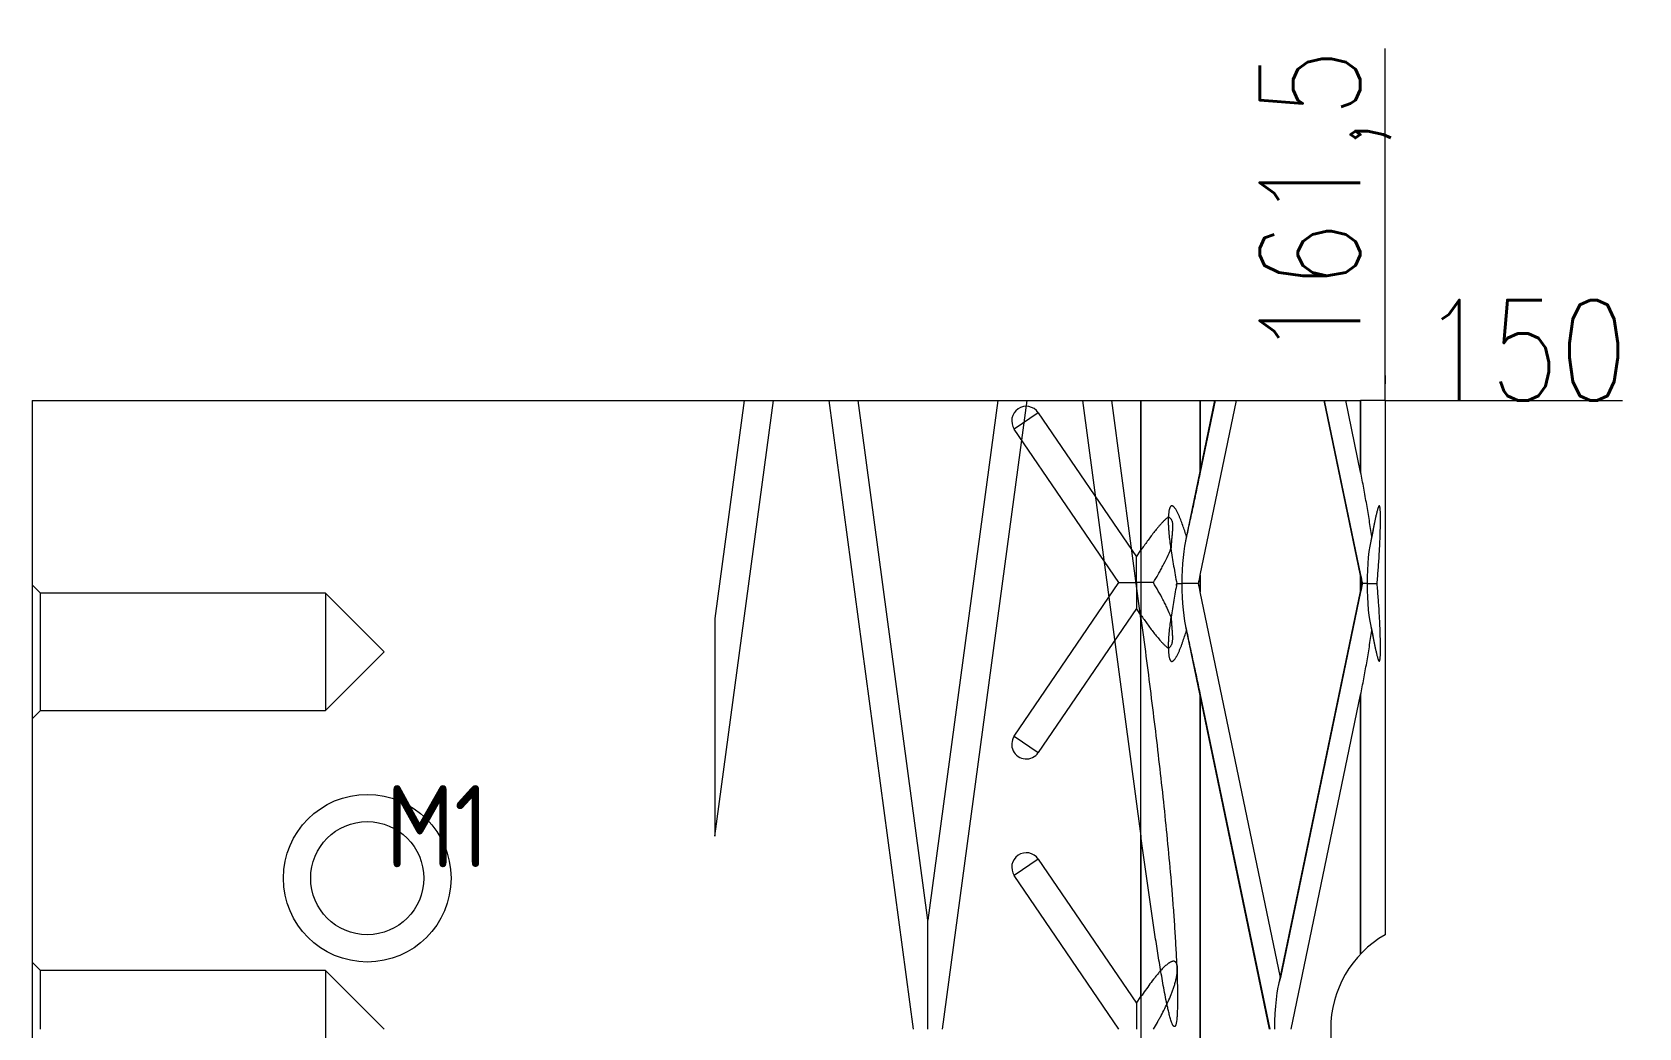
# Model space of a CAD drawing. Header units: millimetres. Extents: x -11315 to -10468, y 63511 to 64027.
# Drawn here: x -11143.1 to -10951.3, y 63847.3 to 63966.1 of the extents above; entities that cross this region are included whole.
import ezdxf

# ---------------------------------------------------------------- set-up
doc = ezdxf.new("R2010")
doc.units = ezdxf.units.MM
doc.linetypes.add('DASHED', pattern=[0])
doc.layers.add('DIM', color=4, linetype='Continuous', lineweight=20)
doc.layers.add('PUNCH', color=2, linetype='Continuous', lineweight=20)
doc.styles.add('gbenor', font='gbenor.shx', dxfattribs={"bigfont": 'gbcbig.shx'})
doc.styles.add('TXT', font='txt.shx', dxfattribs={"width": 0.8, "bigfont": 'ctxt.shx'})
doc.dimstyles.new('零件', dxfattribs={"dimscale": 1.5, "dimtxt": 8, "dimasz": 1, "dimexe": 0, "dimexo": 0, "dimgap": 0, "dimtad": 1, "dimtxsty": 'TXT', "dimcen": 0, "dimclrd": 252, "dimclre": 252, "dimclrt": 4, "dimazin": 3, "dimtp": 0.001, "dimtm": 0.001, "dimtfac": 1, "dimtmove": 0, "dimatfit": 3, "dimlwd": 5, "dimlwe": 5})

# ---------------------------------------------------------------- blocks, each defined once
blk = doc.blocks.new('*D1112')
at = {"layer": 'Defpoints', "color": 0}
for p in [(-10981.59, 63922.11), (-10976.59, 63922.11), (-11143.09, 63772.11)]:
    blk.add_point(p, dxfattribs=at)
at = {"layer": 'DIM', "color": 252, "linetype": 'Continuous', "lineweight": 5}
blk.add_line((-10981.59, 63922.11), (-10953.27, 63922.11), dxfattribs=at)
at = {"layer": 'DIM', "color": 4, "lineweight": 5, "insert": (-10964.93, 63928.11), "char_height": 12, "attachment_point": 5, "style": 'TXT'}
blk.add_mtext('150', dxfattribs=at)
blk = doc.blocks.new('*D1115')
at = {"layer": 'Defpoints', "color": 0}
for p in [(-10981.59, 63927.11), (-10981.59, 63922.11), (-11143.09, 63772.11)]:
    blk.add_point(p, dxfattribs=at)
at = {"layer": 'DIM', "color": 252, "linetype": 'Continuous', "lineweight": 5}
for p, q in [((-10981.59, 63924.11), (-10981.59, 63964.14)), ((-10981.59, 63922.11), (-10981.59, 63925.11)), ((-10981.59, 63925.11), (-10981.59, 63924.11))]:
    blk.add_line(p, q, dxfattribs=at)
at = {"layer": 'DIM', "color": 4, "lineweight": 5, "insert": (-10988.73, 63945.63), "char_height": 12, "attachment_point": 5, "rotation": 90, "style": 'TXT'}
blk.add_mtext('161,5', dxfattribs=at)

msp = doc.modelspace()

# ---------------------------------------------------------------- linework, layer by layer
at = {"layer": 'PUNCH', "color": 11, "linetype": 'Continuous', "lineweight": 5}
for p, q in [((-11143.085, 63922.114), (-11143.085, 63772.114)), ((-11022.992, 63920.666), (-11011.265, 63903.459)), ((-11010.727, 63922.114), (-11003.656, 63922.114)), ((-11003.656, 63922.114), (-11001.876, 63922.114)), ((-11003.656, 63901.275), (-10999.322, 63922.114)), ((-11001.876, 63922.114), (-11003.656, 63913.552)), ((-11001.876, 63922.114), (-10999.322, 63922.114)), ((-10999.322, 63922.114), (-10988.848, 63922.114)), ((-10988.848, 63922.114), (-10986.295, 63922.114)), ((-10988.848, 63922.114), (-10984.514, 63901.275)), ((-10986.295, 63922.114), (-10984.514, 63922.114)), ((-10984.514, 63913.552), (-10986.295, 63922.114)), ((-10981.585, 63922.114), (-10984.514, 63922.114)), ((-10981.585, 63922.114), (-10981.585, 63858.372)), ((-11013.361, 63900.384), (-11025.855, 63918.715)), ((-11011.265, 63903.459), (-11010.727, 63904.249)), ((-11011.265, 63900.384), (-11011.265, 63903.459)), ((-11025.855, 63882.052), (-11013.361, 63900.384)), ((-11013.361, 63900.384), (-11011.265, 63900.384)), ((-11009.252, 63900.384), (-11011.265, 63900.384)), ((-11011.265, 63900.384), (-11011.265, 63897.308)), ((-11006.454, 63900.274), (-11005.848, 63900.274)), ((-11003.87, 63900.274), (-11005.848, 63900.274)), ((-10983.737, 63900.274), (-10984.307, 63900.274)), ((-10983.737, 63900.274), (-10982.545, 63900.274)), ((-10994.085, 63853.252), (-11003.656, 63899.273)), ((-10984.514, 63899.273), (-10994.085, 63853.252)), ((-11011.265, 63897.308), (-11022.992, 63880.102)), ((-11010.727, 63896.519), (-11011.265, 63897.308)), ((-11003.656, 63886.996), (-10995.362, 63847.114)), ((-10992.809, 63847.114), (-10984.514, 63886.996)), ((-11022.992, 63867.396), (-11011.265, 63850.189)), ((-11013.361, 63847.114), (-11025.855, 63865.445)), ((-11011.265, 63850.189), (-11010.727, 63850.979)), ((-11011.265, 63850.189), (-11011.265, 63847.114))]:
    msp.add_line(p, q, dxfattribs=at)
at = {"layer": 'PUNCH', "color": 11, "linetype": 'DASHED', "lineweight": 5, "ltscale": 0.554867}
for p, q in [((-11061.585, 63870.112), (-11054.59, 63922.114)), ((-11058.086, 63922.114), (-11061.585, 63896.097)), ((-11047.993, 63922.114), (-11037.904, 63847.114)), ((-11036.156, 63860.106), (-11044.497, 63922.114)), ((-11027.816, 63922.114), (-11036.156, 63860.106)), ((-11034.409, 63847.114), (-11024.32, 63922.114)), ((-11017.722, 63922.114), (-11010.727, 63870.112)), ((-11010.727, 63896.097), (-11014.227, 63922.114)), ((-11001.935, 63922.114), (-11005.413, 63905.389)), ((-10988.907, 63922.114), (-10984.365, 63900.274)), ((-10982.844, 63907.587), (-10983.301, 63905.389)), ((-10984.365, 63900.274), (-10994.357, 63852.229)), ((-10984.307, 63900.274), (-10984.365, 63900.274)), ((-11061.585, 63896.097), (-11061.585, 63870.112)), ((-11005.413, 63895.159), (-10995.421, 63847.114)), ((-10983.301, 63895.159), (-10982.844, 63892.96)), ((-11036.156, 63847.114), (-11036.156, 63860.106))]:
    msp.add_line(p, q, dxfattribs=at)
at = {"layer": 'PUNCH', "color": 155, "linetype": 'Continuous', "lineweight": 5}
for p, q in [((-11022.992, 63920.666), (-11025.855, 63918.715)), ((-11010.727, 63904.249), (-11010.727, 63922.114)), ((-11003.656, 63922.114), (-11003.656, 63913.552)), ((-10984.514, 63913.552), (-10984.514, 63922.114)), ((-11003.656, 63901.275), (-11003.656, 63899.273)), ((-10984.514, 63899.273), (-10984.514, 63901.275)), ((-11010.727, 63850.979), (-11010.727, 63896.519)), ((-11003.656, 63886.996), (-11003.656, 63807.231)), ((-10984.514, 63856.063), (-10984.514, 63886.996)), ((-11025.855, 63882.052), (-11022.992, 63880.102)), ((-11022.992, 63867.396), (-11025.855, 63865.445))]:
    msp.add_line(p, q, dxfattribs=at)
at = {"layer": 'PUNCH', "color": 155, "linetype": 'DASHED', "lineweight": 5, "ltscale": 0.554867}
for p, q in [((-11010.727, 63922.114), (-11010.727, 63896.097)), ((-11003.656, 63913.552), (-11003.656, 63922.114)), ((-10984.514, 63922.114), (-10984.514, 63913.552)), ((-11003.656, 63899.273), (-11003.656, 63901.275)), ((-10984.514, 63901.275), (-10984.514, 63899.273)), ((-11003.656, 63807.231), (-11003.656, 63886.996)), ((-10984.514, 63886.996), (-10984.514, 63856.063)), ((-11010.727, 63870.112), (-11010.727, 63824.115))]:
    msp.add_line(p, q, dxfattribs=at)
at = {"layer": 'PUNCH', "color": 5, "linetype": 'DASHED', "lineweight": 5, "ltscale": 0.554867}
for p, q in [((-11142.088, 63899.117), (-11143.085, 63900.114)), ((-11108.085, 63899.117), (-11142.088, 63899.117)), ((-11142.088, 63892.114), (-11142.088, 63899.117)), ((-11101.082, 63892.114), (-11108.085, 63899.117)), ((-11108.085, 63899.117), (-11108.085, 63885.111)), ((-11142.088, 63885.111), (-11142.088, 63892.114)), ((-11108.085, 63885.111), (-11101.082, 63892.114)), ((-11143.085, 63884.114), (-11142.088, 63885.111)), ((-11142.088, 63885.111), (-11108.085, 63885.111)), ((-11142.088, 63854.117), (-11143.085, 63855.114)), ((-11108.085, 63854.117), (-11142.088, 63854.117)), ((-11142.088, 63847.114), (-11142.088, 63854.117)), ((-11101.082, 63847.114), (-11108.085, 63854.117)), ((-11108.085, 63854.117), (-11108.085, 63840.111))]:
    msp.add_line(p, q, dxfattribs=at)
at = {"layer": 'PUNCH', "color": 30, "linetype": 'DASHED', "lineweight": 5, "ltscale": 0.554867}
msp.add_circle((-11103.085, 63865.114), 10, dxfattribs=at)
at = {"layer": 'PUNCH', "color": 42, "linetype": 'Continuous', "lineweight": 5}
msp.add_circle((-11103.085, 63865.114), 6.75, dxfattribs=at)
at = {"layer": 'PUNCH', "color": 11, "linetype": 'Continuous', "lineweight": 5}
for centre, start, end in [((-11024.423, 63919.691), 34.27509, 214.27509), ((-11024.423, 63881.077), 145.72491, 325.72491), ((-11024.423, 63866.421), 34.27509, 214.27509)]:
    msp.add_arc(centre, 1.732, start, end, dxfattribs=at)
at = {"layer": 'PUNCH', "color": 11, "linetype": 'Continuous', "lineweight": 5, "ltscale": 0.2}
msp.add_arc((-10975.086, 63847.113), 12.999, 119.99998, 240.00036, dxfattribs=at)
at = {"layer": 'PUNCH', "color": 11, "linetype": 'Continuous', "lineweight": 5}
for centre, start_param, end_param in [((-11004.434, 63900.274), 0.6579191, 1.5707963), ((-10982.322, 63900.274), 0.6579191, 1.5707963), ((-11004.434, 63900.274), 1.5707963, 2.4836736), ((-10982.322, 63900.274), 1.5707963, 2.4836736), ((-10993.378, 63847.114), 0.5235988, 1.5707963)]:
    msp.add_ellipse(centre, major_axis=(0, 7.088), ratio=0.199522, start_param=start_param, end_param=end_param, dxfattribs=at)
for points, knots in [([(-11143.085, 63922.114), (-11140.019, 63922.114), (-11136.952, 63922.114), (-11094.909, 63922.114), (-11055.933, 63922.114), (-11014.88, 63922.114), (-11012.804, 63922.114), (-11010.727, 63922.114)], [0, 0, 0, 0, 0.0695085, 0.0695085, 0.9529387, 0.9529387, 1, 1, 1, 1]), ([(-11003.656, 63913.552), (-11003.789, 63912.915), (-11003.923, 63912.278), (-11004.193, 63911.003), (-11004.33, 63910.365), (-11004.605, 63909.086), (-11004.744, 63908.446), (-11005.022, 63907.166), (-11005.161, 63906.524), (-11005.299, 63905.882)], [0, 0, 0, 0, 0.25, 0.25, 0.5, 0.5, 0.75, 0.75, 1, 1, 1, 1]), ([(-10983.187, 63905.882), (-10983.276, 63906.524), (-10983.371, 63907.165), (-10983.571, 63908.446), (-10983.676, 63909.085), (-10983.897, 63910.363), (-10984.013, 63911.002), (-10984.255, 63912.277), (-10984.382, 63912.915), (-10984.514, 63913.552)], [0, 0, 0, 0, 0.25, 0.25, 0.5, 0.5, 0.75, 0.75, 1, 1, 1, 1]), ([(-11005.299, 63905.882), (-11005.367, 63906.107), (-11005.438, 63906.33), (-11005.583, 63906.777), (-11005.658, 63906.999), (-11005.815, 63907.441), (-11005.896, 63907.661), (-11006.025, 63907.988), (-11006.069, 63908.096), (-11006.16, 63908.311), (-11006.208, 63908.418), (-11006.281, 63908.577), (-11006.307, 63908.63), (-11006.358, 63908.735), (-11006.385, 63908.787), (-11006.439, 63908.891), (-11006.467, 63908.942), (-11006.525, 63909.043), (-11006.555, 63909.092), (-11006.602, 63909.166), (-11006.618, 63909.19), (-11006.651, 63909.238), (-11006.668, 63909.261), (-11006.703, 63909.308), (-11006.721, 63909.33), (-11006.758, 63909.374), (-11006.777, 63909.395), (-11006.817, 63909.436), (-11006.837, 63909.456), (-11006.871, 63909.483), (-11006.882, 63909.492), (-11006.906, 63909.508), (-11006.918, 63909.516), (-11006.942, 63909.529), (-11006.955, 63909.536), (-11006.975, 63909.543), (-11006.982, 63909.546), (-11006.995, 63909.55), (-11007.002, 63909.552), (-11007.023, 63909.556), (-11007.037, 63909.557), (-11007.065, 63909.557), (-11007.086, 63909.554), (-11007.106, 63909.547), (-11007.119, 63909.542), (-11007.126, 63909.538), (-11007.144, 63909.528), (-11007.156, 63909.519), (-11007.173, 63909.505), (-11007.178, 63909.5), (-11007.189, 63909.49), (-11007.193, 63909.484), (-11007.208, 63909.468), (-11007.217, 63909.456), (-11007.233, 63909.432), (-11007.241, 63909.419), (-11007.255, 63909.393), (-11007.262, 63909.38), (-11007.281, 63909.34), (-11007.292, 63909.312), (-11007.312, 63909.256), (-11007.321, 63909.228), (-11007.337, 63909.171), (-11007.345, 63909.141), (-11007.365, 63909.054), (-11007.376, 63908.996), (-11007.394, 63908.878), (-11007.402, 63908.819), (-11007.415, 63908.701), (-11007.42, 63908.642), (-11007.434, 63908.465), (-11007.439, 63908.346), (-11007.442, 63908.227)], [0, 0, 0, 0, 0.125, 0.125, 0.25, 0.25, 0.375, 0.375, 0.4375, 0.4375, 0.5, 0.5, 0.53125, 0.53125, 0.5625, 0.5625, 0.59375, 0.59375, 0.625, 0.625, 0.640625, 0.640625, 0.65625, 0.65625, 0.671875, 0.671875, 0.6875, 0.6875, 0.703125, 0.703125, 0.7109375, 0.7109375, 0.71875, 0.71875, 0.7265625, 0.7265625, 0.7304688, 0.7304688, 0.734375, 0.734375, 0.7421875, 0.7421875, 0.75, 0.7539063, 0.7539063, 0.7578125, 0.7578125, 0.765625, 0.765625, 0.7695313, 0.7695313, 0.7734375, 0.7734375, 0.78125, 0.78125, 0.7890625, 0.7890625, 0.796875, 0.796875, 0.8125, 0.8125, 0.828125, 0.828125, 0.84375, 0.84375, 0.875, 0.875, 0.90625, 0.90625, 0.9375, 0.9375, 1, 1, 1, 1]), ([(-10982.545, 63900.274), (-10982.494, 63900.835), (-10982.448, 63901.396), (-10982.363, 63902.521), (-10982.325, 63903.085), (-10982.275, 63903.932), (-10982.259, 63904.215), (-10982.23, 63904.781), (-10982.216, 63905.065), (-10982.192, 63905.633), (-10982.181, 63905.918), (-10982.167, 63906.346), (-10982.163, 63906.489), (-10982.155, 63906.775), (-10982.152, 63906.918), (-10982.146, 63907.205), (-10982.144, 63907.349), (-10982.14, 63907.635), (-10982.139, 63907.779), (-10982.139, 63908.065), (-10982.14, 63908.209), (-10982.143, 63908.424), (-10982.144, 63908.495), (-10982.148, 63908.638), (-10982.15, 63908.71), (-10982.154, 63908.817), (-10982.156, 63908.853), (-10982.16, 63908.924), (-10982.162, 63908.96), (-10982.166, 63909.031), (-10982.169, 63909.066), (-10982.174, 63909.136), (-10982.177, 63909.171), (-10982.185, 63909.24), (-10982.189, 63909.274), (-10982.196, 63909.324), (-10982.198, 63909.341), (-10982.204, 63909.373), (-10982.207, 63909.39), (-10982.213, 63909.421), (-10982.217, 63909.436), (-10982.223, 63909.458), (-10982.225, 63909.465), (-10982.229, 63909.479), (-10982.231, 63909.486), (-10982.238, 63909.505), (-10982.243, 63909.516), (-10982.254, 63909.536), (-10982.26, 63909.544), (-10982.27, 63909.552), (-10982.273, 63909.554), (-10982.28, 63909.556), (-10982.283, 63909.557), (-10982.29, 63909.557), (-10982.293, 63909.557), (-10982.3, 63909.555), (-10982.303, 63909.553), (-10982.313, 63909.547), (-10982.319, 63909.541), (-10982.332, 63909.526), (-10982.338, 63909.518), (-10982.356, 63909.49), (-10982.367, 63909.468), (-10982.389, 63909.42), (-10982.399, 63909.395), (-10982.419, 63909.343), (-10982.428, 63909.315), (-10982.447, 63909.26), (-10982.456, 63909.232), (-10982.474, 63909.174), (-10982.482, 63909.145), (-10982.499, 63909.085), (-10982.508, 63909.055), (-10982.532, 63908.964), (-10982.548, 63908.903), (-10982.58, 63908.779), (-10982.595, 63908.716), (-10982.64, 63908.527), (-10982.669, 63908.399), (-10982.727, 63908.141), (-10982.755, 63908.011), (-10982.81, 63907.75), (-10982.838, 63907.618), (-10982.892, 63907.354), (-10982.919, 63907.222), (-10982.973, 63906.955), (-10983, 63906.822), (-10983.081, 63906.42), (-10983.134, 63906.152), (-10983.187, 63905.882)], [0, 0, 0, 0, 0.125, 0.125, 0.25, 0.25, 0.3125, 0.3125, 0.375, 0.375, 0.4375, 0.4375, 0.46875, 0.46875, 0.5, 0.5, 0.53125, 0.53125, 0.5625, 0.5625, 0.59375, 0.59375, 0.609375, 0.609375, 0.625, 0.625, 0.6328125, 0.6328125, 0.640625, 0.640625, 0.6484375, 0.6484375, 0.65625, 0.65625, 0.6640625, 0.6640625, 0.6679687, 0.6679687, 0.671875, 0.671875, 0.6757812, 0.6757812, 0.6777344, 0.6777344, 0.6796875, 0.6796875, 0.6835937, 0.6835937, 0.6875, 0.6875, 0.6894531, 0.6894531, 0.6914062, 0.6914062, 0.6933594, 0.6933594, 0.6953125, 0.6953125, 0.6992187, 0.6992187, 0.703125, 0.703125, 0.7109375, 0.7109375, 0.71875, 0.71875, 0.7265625, 0.7265625, 0.734375, 0.734375, 0.7421875, 0.7421875, 0.75, 0.75, 0.765625, 0.765625, 0.78125, 0.78125, 0.8125, 0.8125, 0.84375, 0.84375, 0.875, 0.875, 0.90625, 0.90625, 0.9375, 0.9375, 1, 1, 1, 1]), ([(-11007.442, 63908.227), (-11007.485, 63908.197), (-11007.528, 63908.165), (-11007.611, 63908.1), (-11007.651, 63908.066), (-11007.772, 63907.963), (-11007.851, 63907.892), (-11008.004, 63907.744), (-11008.079, 63907.669), (-11008.228, 63907.514), (-11008.301, 63907.435), (-11008.446, 63907.275), (-11008.517, 63907.193), (-11008.658, 63907.03), (-11008.727, 63906.947), (-11008.933, 63906.698), (-11009.068, 63906.529), (-11009.334, 63906.188), (-11009.465, 63906.016), (-11009.724, 63905.669), (-11009.852, 63905.494), (-11010.106, 63905.142), (-11010.232, 63904.964), (-11010.481, 63904.608), (-11010.605, 63904.429), (-11010.727, 63904.249)], [0, 0, 0, 0, 0.03125, 0.03125, 0.0625, 0.0625, 0.125, 0.125, 0.1875, 0.1875, 0.25, 0.25, 0.3125, 0.3125, 0.375, 0.375, 0.5, 0.5, 0.625, 0.625, 0.75, 0.75, 0.875, 0.875, 1, 1, 1, 1]), ([(-11007.442, 63908.227), (-11007.414, 63908.21), (-11007.385, 63908.192), (-11007.342, 63908.162), (-11007.328, 63908.151), (-11007.299, 63908.129), (-11007.285, 63908.117), (-11007.244, 63908.08), (-11007.205, 63908.041), (-11007.169, 63907.996), (-11007.146, 63907.964), (-11007.134, 63907.948), (-11007.103, 63907.897), (-11007.084, 63907.862), (-11007.052, 63907.787), (-11007.038, 63907.749), (-11007.02, 63907.689), (-11007.014, 63907.668), (-11007.005, 63907.627), (-11007, 63907.607), (-11006.988, 63907.545), (-11006.982, 63907.503), (-11006.972, 63907.42), (-11006.969, 63907.377), (-11006.964, 63907.293), (-11006.962, 63907.25), (-11006.959, 63907.122), (-11006.96, 63907.036), (-11006.965, 63906.867), (-11006.969, 63906.782), (-11006.979, 63906.612), (-11006.985, 63906.528), (-11007.004, 63906.274), (-11007.019, 63906.106), (-11007.049, 63905.769), (-11007.064, 63905.601), (-11007.086, 63905.35), (-11007.093, 63905.266), (-11007.107, 63905.099), (-11007.113, 63905.017), (-11007.125, 63904.852), (-11007.131, 63904.77), (-11007.142, 63904.607), (-11007.146, 63904.526), (-11007.15, 63904.446)], [0, 0, 0, 0, 0.03125, 0.03125, 0.046875, 0.046875, 0.0625, 0.0625, 0.09375, 0.109375, 0.109375, 0.125, 0.125, 0.15625, 0.15625, 0.1875, 0.1875, 0.203125, 0.203125, 0.21875, 0.21875, 0.25, 0.25, 0.28125, 0.28125, 0.3125, 0.3125, 0.375, 0.375, 0.4375, 0.4375, 0.5, 0.5, 0.625, 0.625, 0.75, 0.75, 0.8125, 0.8125, 0.875, 0.875, 0.9375, 0.9375, 1, 1, 1, 1]), ([(-11009.252, 63900.384), (-11009.053, 63900.711), (-11008.858, 63901.041), (-11008.573, 63901.54), (-11008.48, 63901.707), (-11008.296, 63902.042), (-11008.205, 63902.21), (-11007.94, 63902.716), (-11007.769, 63903.056), (-11007.446, 63903.745), (-11007.292, 63904.093), (-11007.15, 63904.446)], [0, 0, 0, 0, 0.25, 0.25, 0.375, 0.375, 0.5, 0.5, 0.75, 0.75, 1, 1, 1, 1]), ([(-11007.15, 63904.446), (-11007.103, 63904.096), (-11007.052, 63903.747), (-11006.944, 63903.05), (-11006.887, 63902.701), (-11006.711, 63901.659), (-11006.585, 63900.966), (-11006.454, 63900.274)], [0, 0, 0, 0, 0.25, 0.25, 0.5, 0.5, 1, 1, 1, 1]), ([(-11007.128, 63896.265), (-11007.27, 63896.623), (-11007.425, 63896.977), (-11007.63, 63897.414), (-11007.671, 63897.502), (-11007.755, 63897.676), (-11007.883, 63897.937), (-11008.015, 63898.195), (-11008.284, 63898.709), (-11008.47, 63899.047), (-11008.853, 63899.719), (-11009.05, 63900.053), (-11009.252, 63900.384)], [0, 0, 0, 0, 0.25, 0.25, 0.3125, 0.3125, 0.375, 0.5, 0.5, 0.75, 0.75, 1, 1, 1, 1]), ([(-11006.454, 63900.274), (-11006.58, 63899.609), (-11006.702, 63898.942), (-11006.872, 63897.94), (-11006.927, 63897.606), (-11007.031, 63896.936), (-11007.081, 63896.601), (-11007.128, 63896.265)], [0, 0, 0, 0, 0.5, 0.5, 0.75, 0.75, 1, 1, 1, 1]), ([(-10983.187, 63894.665), (-10983.134, 63894.395), (-10983.08, 63894.125), (-10983, 63893.722), (-10982.973, 63893.588), (-10982.918, 63893.321), (-10982.891, 63893.188), (-10982.836, 63892.923), (-10982.809, 63892.791), (-10982.753, 63892.529), (-10982.725, 63892.398), (-10982.667, 63892.139), (-10982.638, 63892.011), (-10982.592, 63891.821), (-10982.577, 63891.758), (-10982.545, 63891.633), (-10982.529, 63891.572), (-10982.496, 63891.451), (-10982.479, 63891.392), (-10982.453, 63891.306), (-10982.443, 63891.277), (-10982.425, 63891.222), (-10982.415, 63891.195), (-10982.395, 63891.144), (-10982.385, 63891.119), (-10982.369, 63891.084), (-10982.363, 63891.073), (-10982.352, 63891.052), (-10982.346, 63891.042), (-10982.334, 63891.024), (-10982.328, 63891.016), (-10982.315, 63891.003), (-10982.308, 63890.998), (-10982.298, 63890.993), (-10982.295, 63890.991), (-10982.288, 63890.99), (-10982.285, 63890.99), (-10982.275, 63890.992), (-10982.269, 63890.996), (-10982.259, 63891.006), (-10982.256, 63891.01), (-10982.25, 63891.018), (-10982.248, 63891.023), (-10982.242, 63891.034), (-10982.24, 63891.039), (-10982.235, 63891.051), (-10982.232, 63891.058), (-10982.226, 63891.077), (-10982.222, 63891.091), (-10982.214, 63891.121), (-10982.211, 63891.137), (-10982.202, 63891.184), (-10982.197, 63891.217), (-10982.187, 63891.284), (-10982.184, 63891.318), (-10982.178, 63891.37), (-10982.177, 63891.387), (-10982.173, 63891.422), (-10982.172, 63891.44), (-10982.168, 63891.493), (-10982.165, 63891.528), (-10982.159, 63891.634), (-10982.155, 63891.705), (-10982.15, 63891.847), (-10982.148, 63891.918), (-10982.144, 63892.061), (-10982.143, 63892.132), (-10982.141, 63892.276), (-10982.14, 63892.347), (-10982.139, 63892.491), (-10982.139, 63892.563), (-10982.139, 63892.778), (-10982.14, 63892.921), (-10982.144, 63893.208), (-10982.146, 63893.35), (-10982.155, 63893.779), (-10982.163, 63894.063), (-10982.181, 63894.632), (-10982.192, 63894.916), (-10982.216, 63895.484), (-10982.23, 63895.767), (-10982.259, 63896.334), (-10982.275, 63896.617), (-10982.325, 63897.465), (-10982.364, 63898.028), (-10982.448, 63899.153), (-10982.494, 63899.714), (-10982.545, 63900.274)], [0, 0, 0, 0, 0.0625, 0.0625, 0.09375, 0.09375, 0.125, 0.125, 0.15625, 0.15625, 0.1875, 0.1875, 0.21875, 0.21875, 0.234375, 0.234375, 0.25, 0.25, 0.265625, 0.265625, 0.2734375, 0.2734375, 0.28125, 0.28125, 0.2890625, 0.2890625, 0.2929688, 0.2929688, 0.296875, 0.296875, 0.3007813, 0.3007813, 0.3046875, 0.3046875, 0.3066406, 0.3066406, 0.3085938, 0.3085938, 0.3125, 0.3125, 0.3144531, 0.3144531, 0.3164063, 0.3164063, 0.3183594, 0.3183594, 0.3203125, 0.3203125, 0.3242188, 0.3242188, 0.328125, 0.328125, 0.3359375, 0.3359375, 0.34375, 0.34375, 0.3476563, 0.3476563, 0.3515625, 0.3515625, 0.359375, 0.359375, 0.375, 0.375, 0.390625, 0.390625, 0.40625, 0.40625, 0.421875, 0.421875, 0.4375, 0.4375, 0.46875, 0.46875, 0.5, 0.5, 0.5625, 0.5625, 0.625, 0.625, 0.6875, 0.6875, 0.75, 0.75, 0.875, 0.875, 1, 1, 1, 1]), ([(-11010.727, 63896.519), (-11010.605, 63896.339), (-11010.481, 63896.16), (-11010.232, 63895.804), (-11010.107, 63895.627), (-11009.853, 63895.276), (-11009.726, 63895.101), (-11009.467, 63894.755), (-11009.336, 63894.583), (-11009.071, 63894.242), (-11008.936, 63894.074), (-11008.662, 63893.742), (-11008.522, 63893.578), (-11008.342, 63893.378), (-11008.305, 63893.338), (-11008.232, 63893.259), (-11008.195, 63893.22), (-11008.084, 63893.104), (-11008.008, 63893.028), (-11007.855, 63892.88), (-11007.776, 63892.808), (-11007.655, 63892.704), (-11007.614, 63892.671), (-11007.531, 63892.605), (-11007.489, 63892.573), (-11007.446, 63892.543)], [0, 0, 0, 0, 0.125, 0.125, 0.25, 0.25, 0.375, 0.375, 0.5, 0.5, 0.625, 0.625, 0.75, 0.75, 0.78125, 0.78125, 0.8125, 0.8125, 0.875, 0.875, 0.9375, 0.9375, 0.96875, 0.96875, 1, 1, 1, 1]), ([(-11007.128, 63896.265), (-11007.126, 63896.226), (-11007.124, 63896.186), (-11007.12, 63896.106), (-11007.118, 63896.066), (-11007.112, 63895.946), (-11007.107, 63895.865), (-11007.092, 63895.623), (-11007.08, 63895.46), (-11007.055, 63895.134), (-11007.043, 63894.969), (-11007.024, 63894.722), (-11007.018, 63894.639), (-11007.007, 63894.473), (-11007.002, 63894.39), (-11006.995, 63894.265), (-11006.992, 63894.223), (-11006.989, 63894.14), (-11006.987, 63894.098), (-11006.982, 63893.973), (-11006.98, 63893.889), (-11006.98, 63893.723), (-11006.981, 63893.639), (-11006.988, 63893.514), (-11006.99, 63893.473), (-11006.998, 63893.39), (-11007.003, 63893.349), (-11007.015, 63893.268), (-11007.022, 63893.228), (-11007.035, 63893.168), (-11007.039, 63893.148), (-11007.05, 63893.108), (-11007.055, 63893.089), (-11007.073, 63893.031), (-11007.087, 63892.993), (-11007.118, 63892.921), (-11007.135, 63892.886), (-11007.164, 63892.836), (-11007.175, 63892.819), (-11007.196, 63892.787), (-11007.229, 63892.742), (-11007.264, 63892.7), (-11007.314, 63892.649), (-11007.34, 63892.626), (-11007.392, 63892.582), (-11007.419, 63892.562), (-11007.446, 63892.543)], [0, 0, 0, 0, 0.03125, 0.03125, 0.0625, 0.0625, 0.125, 0.125, 0.25, 0.25, 0.375, 0.375, 0.4375, 0.4375, 0.5, 0.5, 0.53125, 0.53125, 0.5625, 0.5625, 0.625, 0.625, 0.6875, 0.6875, 0.71875, 0.71875, 0.75, 0.75, 0.78125, 0.78125, 0.796875, 0.796875, 0.8125, 0.8125, 0.84375, 0.84375, 0.875, 0.875, 0.890625, 0.890625, 0.90625, 0.9375, 0.9375, 0.96875, 0.96875, 1, 1, 1, 1]), ([(-11007.446, 63892.543), (-11007.445, 63892.419), (-11007.442, 63892.296), (-11007.434, 63892.11), (-11007.431, 63892.049), (-11007.422, 63891.925), (-11007.417, 63891.863), (-11007.407, 63891.771), (-11007.403, 63891.74), (-11007.395, 63891.678), (-11007.391, 63891.647), (-11007.376, 63891.555), (-11007.365, 63891.494), (-11007.344, 63891.403), (-11007.336, 63891.373), (-11007.319, 63891.314), (-11007.31, 63891.285), (-11007.294, 63891.241), (-11007.288, 63891.227), (-11007.276, 63891.198), (-11007.27, 63891.184), (-11007.249, 63891.142), (-11007.234, 63891.115), (-11007.206, 63891.078), (-11007.196, 63891.066), (-11007.175, 63891.044), (-11007.164, 63891.034), (-11007.145, 63891.021), (-11007.139, 63891.017), (-11007.126, 63891.01), (-11007.113, 63891.003), (-11007.099, 63890.998), (-11007.084, 63890.994), (-11007.077, 63890.993), (-11007.055, 63890.99), (-11007.041, 63890.99), (-11007.011, 63890.994), (-11006.997, 63890.997), (-11006.976, 63891.004), (-11006.969, 63891.006), (-11006.956, 63891.012), (-11006.949, 63891.015), (-11006.929, 63891.025), (-11006.916, 63891.033), (-11006.879, 63891.057), (-11006.856, 63891.076), (-11006.823, 63891.106), (-11006.812, 63891.117), (-11006.791, 63891.138), (-11006.78, 63891.149), (-11006.75, 63891.182), (-11006.731, 63891.205), (-11006.694, 63891.252), (-11006.676, 63891.276), (-11006.623, 63891.349), (-11006.59, 63891.399), (-11006.542, 63891.477), (-11006.527, 63891.503), (-11006.496, 63891.555), (-11006.481, 63891.582), (-11006.437, 63891.661), (-11006.408, 63891.715), (-11006.353, 63891.822), (-11006.326, 63891.877), (-11006.248, 63892.04), (-11006.198, 63892.151), (-11006.102, 63892.373), (-11006.056, 63892.485), (-11005.966, 63892.71), (-11005.922, 63892.823), (-11005.836, 63893.05), (-11005.795, 63893.164), (-11005.672, 63893.508), (-11005.594, 63893.738), (-11005.443, 63894.201), (-11005.37, 63894.433), (-11005.299, 63894.665)], [0, 0, 0, 0, 0.0625, 0.0625, 0.09375, 0.09375, 0.125, 0.125, 0.140625, 0.140625, 0.15625, 0.15625, 0.1875, 0.1875, 0.203125, 0.203125, 0.21875, 0.21875, 0.2265625, 0.2265625, 0.234375, 0.234375, 0.25, 0.25, 0.2578125, 0.2578125, 0.265625, 0.265625, 0.2695312, 0.2695312, 0.2734375, 0.2773437, 0.2773437, 0.28125, 0.28125, 0.2890625, 0.2890625, 0.296875, 0.296875, 0.3007812, 0.3007812, 0.3046875, 0.3046875, 0.3125, 0.3125, 0.328125, 0.328125, 0.3359375, 0.3359375, 0.34375, 0.34375, 0.359375, 0.359375, 0.375, 0.375, 0.40625, 0.40625, 0.421875, 0.421875, 0.4375, 0.4375, 0.46875, 0.46875, 0.5, 0.5, 0.5625, 0.5625, 0.625, 0.625, 0.6875, 0.6875, 0.75, 0.75, 0.875, 0.875, 1, 1, 1, 1]), ([(-11005.299, 63894.665), (-11005.161, 63894.023), (-11005.022, 63893.382), (-11004.744, 63892.102), (-11004.606, 63891.462), (-11004.33, 63890.184), (-11004.194, 63889.546), (-11003.923, 63888.27), (-11003.789, 63887.633), (-11003.656, 63886.996)], [0, 0, 0, 0, 0.25, 0.25, 0.5, 0.5, 0.75, 0.75, 1, 1, 1, 1]), ([(-10984.514, 63886.996), (-10984.382, 63887.632), (-10984.255, 63888.269), (-10984.013, 63889.545), (-10983.897, 63890.183), (-10983.676, 63891.461), (-10983.571, 63892.101), (-10983.371, 63893.382), (-10983.276, 63894.023), (-10983.187, 63894.665)], [0, 0, 0, 0, 0.25, 0.25, 0.5, 0.5, 0.75, 0.75, 1, 1, 1, 1]), ([(-11009.252, 63847.114), (-11009.09, 63847.379), (-11008.932, 63847.646), (-11008.698, 63848.049), (-11008.622, 63848.184), (-11008.47, 63848.455), (-11008.395, 63848.59), (-11008.173, 63848.998), (-11008.029, 63849.272), (-11007.752, 63849.824), (-11007.619, 63850.102), (-11007.363, 63850.663), (-11007.241, 63850.947), (-11007.098, 63851.305), (-11007.07, 63851.377), (-11007.015, 63851.522), (-11006.988, 63851.594), (-11006.908, 63851.812), (-11006.857, 63851.958), (-11006.76, 63852.252), (-11006.714, 63852.4), (-11006.628, 63852.697), (-11006.588, 63852.846), (-11006.534, 63853.073), (-11006.516, 63853.148), (-11006.484, 63853.301), (-11006.469, 63853.377), (-11006.441, 63853.531), (-11006.428, 63853.608), (-11006.406, 63853.762), (-11006.397, 63853.839), (-11006.381, 63853.994), (-11006.375, 63854.072), (-11006.37, 63854.189), (-11006.369, 63854.228), (-11006.368, 63854.307), (-11006.369, 63854.346), (-11006.372, 63854.463), (-11006.378, 63854.541), (-11006.394, 63854.657), (-11006.401, 63854.696), (-11006.417, 63854.772), (-11006.427, 63854.81), (-11006.452, 63854.884), (-11006.466, 63854.92), (-11006.492, 63854.972), (-11006.501, 63854.989), (-11006.521, 63855.021), (-11006.542, 63855.053), (-11006.567, 63855.081), (-11006.587, 63855.101), (-11006.593, 63855.107), (-11006.608, 63855.12), (-11006.629, 63855.137), (-11006.66, 63855.157), (-11006.685, 63855.169), (-11006.702, 63855.176), (-11006.71, 63855.18), (-11006.754, 63855.195), (-11006.789, 63855.201), (-11006.844, 63855.204), (-11006.862, 63855.204), (-11006.899, 63855.202), (-11006.917, 63855.2), (-11006.953, 63855.194), (-11006.97, 63855.19), (-11007.006, 63855.181), (-11007.024, 63855.176), (-11007.076, 63855.159), (-11007.111, 63855.146), (-11007.178, 63855.116), (-11007.211, 63855.099), (-11007.277, 63855.064), (-11007.309, 63855.045), (-11007.356, 63855.015), (-11007.372, 63855.004), (-11007.404, 63854.984), (-11007.45, 63854.952), (-11007.496, 63854.919), (-11007.586, 63854.85), (-11007.644, 63854.803), (-11007.758, 63854.705), (-11007.814, 63854.654), (-11007.98, 63854.499), (-11008.088, 63854.391), (-11008.245, 63854.224), (-11008.298, 63854.168), (-11008.401, 63854.054), (-11008.452, 63853.997), (-11008.604, 63853.823), (-11008.703, 63853.706), (-11008.899, 63853.469), (-11008.996, 63853.349), (-11009.282, 63852.987), (-11009.469, 63852.742), (-11009.837, 63852.246), (-11010.018, 63851.995), (-11010.376, 63851.49), (-11010.553, 63851.235), (-11010.727, 63850.979)], [0, 0, 0, 0, 0.0625, 0.0625, 0.09375, 0.09375, 0.125, 0.125, 0.1875, 0.1875, 0.25, 0.25, 0.3125, 0.3125, 0.328125, 0.328125, 0.34375, 0.34375, 0.375, 0.375, 0.40625, 0.40625, 0.4375, 0.4375, 0.453125, 0.453125, 0.46875, 0.46875, 0.484375, 0.484375, 0.5, 0.5, 0.515625, 0.515625, 0.5234375, 0.5234375, 0.53125, 0.53125, 0.546875, 0.546875, 0.5546875, 0.5546875, 0.5625, 0.5625, 0.5703125, 0.5703125, 0.5742187, 0.5742187, 0.578125, 0.5820312, 0.5820312, 0.5839844, 0.5839844, 0.5859375, 0.5898437, 0.5917969, 0.5917969, 0.59375, 0.59375, 0.6015625, 0.6015625, 0.6054687, 0.6054687, 0.609375, 0.609375, 0.6132812, 0.6132812, 0.6171875, 0.6171875, 0.625, 0.625, 0.6328125, 0.6328125, 0.640625, 0.640625, 0.6445312, 0.6445312, 0.6484375, 0.65625, 0.65625, 0.671875, 0.671875, 0.6875, 0.6875, 0.71875, 0.71875, 0.734375, 0.734375, 0.75, 0.75, 0.78125, 0.78125, 0.8125, 0.8125, 0.875, 0.875, 0.9375, 0.9375, 1, 1, 1, 1])]:
    msp.add_open_spline(points, degree=3, knots=knots, dxfattribs=at)
at = {"layer": 'PUNCH', "color": 11, "linetype": 'DASHED', "lineweight": 5, "ltscale": 0.554867}
for points, knots in [([(-11007.131, 63904.31), (-11007.14, 63904.373), (-11007.149, 63904.435), (-11007.195, 63904.781), (-11007.231, 63905.065), (-11007.297, 63905.633), (-11007.327, 63905.918), (-11007.366, 63906.346), (-11007.378, 63906.489), (-11007.4, 63906.775), (-11007.41, 63906.918), (-11007.426, 63907.205), (-11007.433, 63907.349), (-11007.442, 63907.635), (-11007.445, 63907.779), (-11007.446, 63908.027), (-11007.445, 63908.132), (-11007.442, 63908.236)], [0, 0, 0, 0, 0.0482887, 0.0482887, 0.2662961, 0.2662961, 0.4843035, 0.4843035, 0.5933072, 0.5933072, 0.7023109, 0.7023109, 0.8113146, 0.8113146, 0.9203183, 0.9203183, 1, 1, 1, 1]), ([(-11010.727, 63896.097), (-11010.527, 63894.605), (-11010.329, 63893.112), (-11009.941, 63890.125), (-11009.751, 63888.632), (-11009.377, 63885.644), (-11009.193, 63884.15), (-11008.835, 63881.16), (-11008.661, 63879.665), (-11008.321, 63876.674), (-11008.157, 63875.177), (-11007.84, 63872.184), (-11007.688, 63870.686), (-11007.4, 63867.69), (-11007.263, 63866.191), (-11007.072, 63863.942), (-11007.011, 63863.192), (-11006.894, 63861.692), (-11006.838, 63860.941), (-11006.733, 63859.44), (-11006.684, 63858.689), (-11006.593, 63857.186), (-11006.551, 63856.435), (-11006.495, 63855.307), (-11006.478, 63854.931), (-11006.447, 63854.179), (-11006.432, 63853.803), (-11006.407, 63853.05), (-11006.396, 63852.674), (-11006.38, 63851.921), (-11006.373, 63851.545), (-11006.369, 63850.98), (-11006.368, 63850.792), (-11006.369, 63850.416), (-11006.37, 63850.227), (-11006.376, 63849.851), (-11006.38, 63849.663), (-11006.391, 63849.286), (-11006.399, 63849.098), (-11006.414, 63848.816), (-11006.42, 63848.722), (-11006.434, 63848.535), (-11006.442, 63848.441), (-11006.46, 63848.254), (-11006.471, 63848.16), (-11006.49, 63848.021), (-11006.497, 63847.974), (-11006.512, 63847.882), (-11006.521, 63847.836), (-11006.54, 63847.744), (-11006.551, 63847.698), (-11006.57, 63847.631), (-11006.577, 63847.609), (-11006.593, 63847.565), (-11006.601, 63847.543), (-11006.615, 63847.512), (-11006.62, 63847.501), (-11006.631, 63847.481), (-11006.637, 63847.471), (-11006.65, 63847.452), (-11006.657, 63847.443), (-11006.669, 63847.43), (-11006.673, 63847.426), (-11006.681, 63847.419), (-11006.686, 63847.415), (-11006.695, 63847.409), (-11006.7, 63847.406), (-11006.71, 63847.402), (-11006.716, 63847.4), (-11006.726, 63847.398), (-11006.732, 63847.398), (-11006.743, 63847.398), (-11006.748, 63847.399), (-11006.759, 63847.401), (-11006.764, 63847.403), (-11006.775, 63847.407), (-11006.78, 63847.41), (-11006.789, 63847.415), (-11006.794, 63847.418), (-11006.803, 63847.425), (-11006.808, 63847.429), (-11006.82, 63847.44), (-11006.828, 63847.448), (-11006.844, 63847.465), (-11006.851, 63847.473), (-11006.872, 63847.501), (-11006.885, 63847.52), (-11006.909, 63847.56), (-11006.92, 63847.58), (-11006.942, 63847.62), (-11006.952, 63847.641), (-11006.982, 63847.704), (-11007, 63847.746), (-11007.035, 63847.832), (-11007.052, 63847.876), (-11007.1, 63848.008), (-11007.129, 63848.096), (-11007.186, 63848.274), (-11007.212, 63848.364), (-11007.263, 63848.543), (-11007.288, 63848.633), (-11007.335, 63848.814), (-11007.359, 63848.905), (-11007.426, 63849.177), (-11007.469, 63849.359), (-11007.552, 63849.725), (-11007.592, 63849.908), (-11007.709, 63850.458), (-11007.783, 63850.825), (-11007.926, 63851.561), (-11007.994, 63851.929), (-11008.128, 63852.667), (-11008.194, 63853.036), (-11008.322, 63853.775), (-11008.384, 63854.145), (-11008.569, 63855.255), (-11008.688, 63855.996), (-11008.922, 63857.479), (-11009.036, 63858.221), (-11009.26, 63859.705), (-11009.371, 63860.447), (-11009.588, 63861.933), (-11009.695, 63862.676), (-11009.907, 63864.162), (-11010.012, 63864.906), (-11010.324, 63867.136), (-11010.527, 63868.624), (-11010.727, 63870.112)], [0, 0, 0, 0, 0.0625, 0.0625, 0.125, 0.125, 0.1875, 0.1875, 0.25, 0.25, 0.3125, 0.3125, 0.375, 0.375, 0.4375, 0.4375, 0.46875, 0.46875, 0.5, 0.5, 0.53125, 0.53125, 0.5625, 0.5625, 0.578125, 0.578125, 0.59375, 0.59375, 0.609375, 0.609375, 0.625, 0.625, 0.6328125, 0.6328125, 0.640625, 0.640625, 0.6484375, 0.6484375, 0.65625, 0.65625, 0.6601563, 0.6601563, 0.6640625, 0.6640625, 0.6679688, 0.6679688, 0.6699219, 0.6699219, 0.671875, 0.671875, 0.6738281, 0.6738281, 0.6748047, 0.6748047, 0.6757813, 0.6757813, 0.6762695, 0.6762695, 0.6767578, 0.6767578, 0.6772461, 0.6772461, 0.6774902, 0.6774902, 0.6777344, 0.6777344, 0.6779785, 0.6779785, 0.6782227, 0.6782227, 0.6784668, 0.6784668, 0.6787109, 0.6787109, 0.6789551, 0.6789551, 0.6791992, 0.6791992, 0.6794434, 0.6794434, 0.6796875, 0.6796875, 0.6801758, 0.6801758, 0.6806641, 0.6806641, 0.6816406, 0.6816406, 0.6826172, 0.6826172, 0.6835938, 0.6835938, 0.6855469, 0.6855469, 0.6875, 0.6875, 0.6914063, 0.6914063, 0.6953125, 0.6953125, 0.6992188, 0.6992188, 0.703125, 0.703125, 0.7109375, 0.7109375, 0.71875, 0.71875, 0.734375, 0.734375, 0.75, 0.75, 0.765625, 0.765625, 0.78125, 0.78125, 0.8125, 0.8125, 0.84375, 0.84375, 0.875, 0.875, 0.90625, 0.90625, 0.9375, 0.9375, 1, 1, 1, 1]), ([(-11007.445, 63892.475), (-11007.446, 63892.528), (-11007.446, 63892.581), (-11007.445, 63892.778), (-11007.442, 63892.921), (-11007.432, 63893.208), (-11007.426, 63893.35), (-11007.401, 63893.779), (-11007.379, 63894.063), (-11007.327, 63894.632), (-11007.297, 63894.916), (-11007.231, 63895.484), (-11007.195, 63895.767), (-11007.144, 63896.144), (-11007.132, 63896.237), (-11007.119, 63896.33)], [0, 0, 0, 0, 0.0411383, 0.0411383, 0.1518741, 0.1518741, 0.2626099, 0.2626099, 0.4840816, 0.4840816, 0.7055532, 0.7055532, 0.9270249, 0.9270249, 1, 1, 1, 1])]:
    msp.add_open_spline(points, degree=3, knots=knots, dxfattribs=at)
for points in [[(-11005.337, 63906.007), (-11005.324, 63905.965), (-11005.311, 63905.924), (-11005.299, 63905.882)], [(-11006.498, 63900.038), (-11006.484, 63900.117), (-11006.469, 63900.195), (-11006.454, 63900.274)], [(-11005.299, 63894.665), (-11005.311, 63894.624), (-11005.324, 63894.583), (-11005.337, 63894.541)]]:
    msp.add_open_spline(points, degree=3, dxfattribs=at)
at = {"layer": 'PUNCH', "color": 11, "linetype": 'Continuous', "lineweight": 5}
for points in [[(-11003.87, 63900.274), (-11003.797, 63900.607), (-11003.726, 63900.941), (-11003.656, 63901.275)], [(-10984.514, 63901.275), (-10984.445, 63900.941), (-10984.376, 63900.607), (-10984.307, 63900.274)], [(-11003.656, 63899.273), (-11003.726, 63899.607), (-11003.797, 63899.94), (-11003.87, 63900.274)], [(-10984.307, 63900.274), (-10984.376, 63899.94), (-10984.445, 63899.607), (-10984.514, 63899.273)]]:
    msp.add_open_spline(points, degree=3, dxfattribs=at)

# ---------------------------------------------------------------- texts
at = {"layer": 'DIM', "color": 4, "lineweight": 5, "style": 'gbenor'}
msp.add_text('M1', height=9.8, dxfattribs=at).set_placement((-11100.86, 63866.419))

# ---------------------------------------------------------------- dimensions: what is measured, and where the dimension line sits
at = {"layer": 'DIM', "linetype": 'Continuous', "lineweight": 5}
for offset, dtype, picture, middle in [((0, 5), 1, '*D1115', (-10988.728, 63945.628)), ((5, 0), 0, '*D1112', (-10964.928, 63928.114))]:
    dim = msp.add_ordinate_dim(feature_location=(-10981.585, 63922.114), offset=offset, dtype=dtype, origin=(-11143.085, 63772.114), dimstyle='零件', dxfattribs=at)
    dim.commit()
    dim.dimension.update_dxf_attribs({"geometry": picture, "text_midpoint": middle})

doc.saveas('drawing.dxf')
